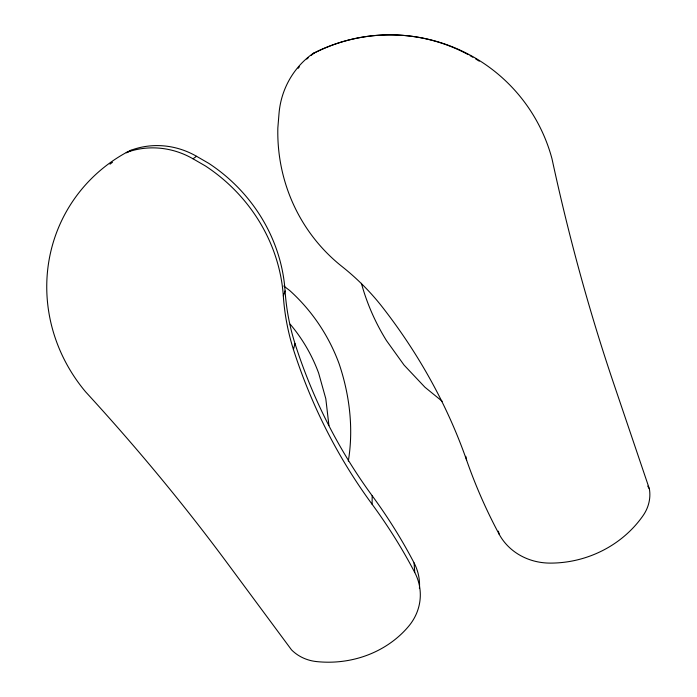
<?xml version="1.0" encoding="UTF-8"?>
<svg xmlns="http://www.w3.org/2000/svg" width="697" height="697" viewBox="0 0 697 697"><rect width="100%" height="100%" fill="white"/><g stroke="black" fill="none" stroke-linecap="round" stroke-linejoin="round"><path stroke-width="1.05" d="M414.75 572.464A560.414 464.533 19.3 0 0 372.093 504.227L372.181 495.741A656.095 579.817 -45.1 0 1 294.988 343.569A242.765 232.65 -29.9 0 1 285.082 290.963A163.656 153.436 34.7 0 0 208.725 163.325L196.571 156.302A77.916 74.048 42.4 0 0 131.132 150.203L126.235 152.565A165.903 158.489 29.9 0 0 85.531 391.749A1905.781 1168.895 25.6 0 1 227.231 563.028L291.503 649.839A38.744 34.667 4.6 0 0 316.36 661.558A102.59 93.25 4.6 0 0 408.608 626.324A57.851 52.266 2 0 0 414.75 572.464L414.079 562.915A550.83 458.382 19.4 0 0 372.181 495.741M348.317 461.1C353.701 428.559 349.624 394.938 339.117 363.79A181.525 177.308 79.4 0 0 289.76 290.579L283.784 285.997M372.093 504.227A670.253 590.89 -45 0 1 293.428 349.502L294.988 343.569M293.428 349.502A247.496 236.91 -29.4 0 1 283.313 295.955L285.082 290.963M126.235 152.565A79.449 75.415 41.9 0 1 192.982 158.785L196.571 156.302M313.075 53.451A168.674 167.742 -31.8 0 1 552.015 158.881C568.377 234.671 588.695 309.625 613.552 383.08L649.377 488.858A40.766 37.002 -17 0 1 643.096 515.588A106.685 98.294 -15.2 0 1 550.203 563.106A59.803 54.584 -13.1 0 1 499.122 534.155A704.127 592.049 -40.3 0 1 466.615 460.203A559.229 482.211 23.4 0 0 381.607 306.105A234.941 218.152 18.6 0 0 342.027 266.533A174.886 170.565 -62.7 0 1 277.842 127.952L279.018 113.559A81.453 79.963 87.9 0 1 313.075 53.451L314.347 53.016A165.45 164.588 -35.7 0 1 468.227 54.645M192.982 158.785L205.38 165.938A166.827 156.154 34.4 0 1 283.313 295.955M442.203 401.289L424.935 387.227L404.077 365.097L386.504 340.641A190.412 164.588 58.1 0 1 361.394 283.304M647.731 486.097L649.377 488.858M498.399 531.158L499.122 534.155M465.796 456.3L466.615 460.203M328.923 425.484L325.804 398.728L318.651 373.139A159.866 156.285 80.5 0 0 290.187 324.218M414.079 562.915A56.84 51.482 2 0 1 419.42 588.495M110.004 164.187A162.767 155.692 30.3 0 1 112.496 162.262M126.532 152.826A162.767 155.692 30.3 0 1 131.132 150.203M298.168 68.306A79.885 78.386 88.1 0 1 299.396 66.799M306.785 59.097A79.885 78.386 88.1 0 1 308.24 57.799M311.237 55.333A79.885 78.386 88.1 0 1 314.347 53.016M470.092 55.673A165.45 164.588 -35.7 0 1 472.871 57.259M475.624 58.905A165.45 164.588 -35.7 0 1 479.248 61.179"/></g></svg>
